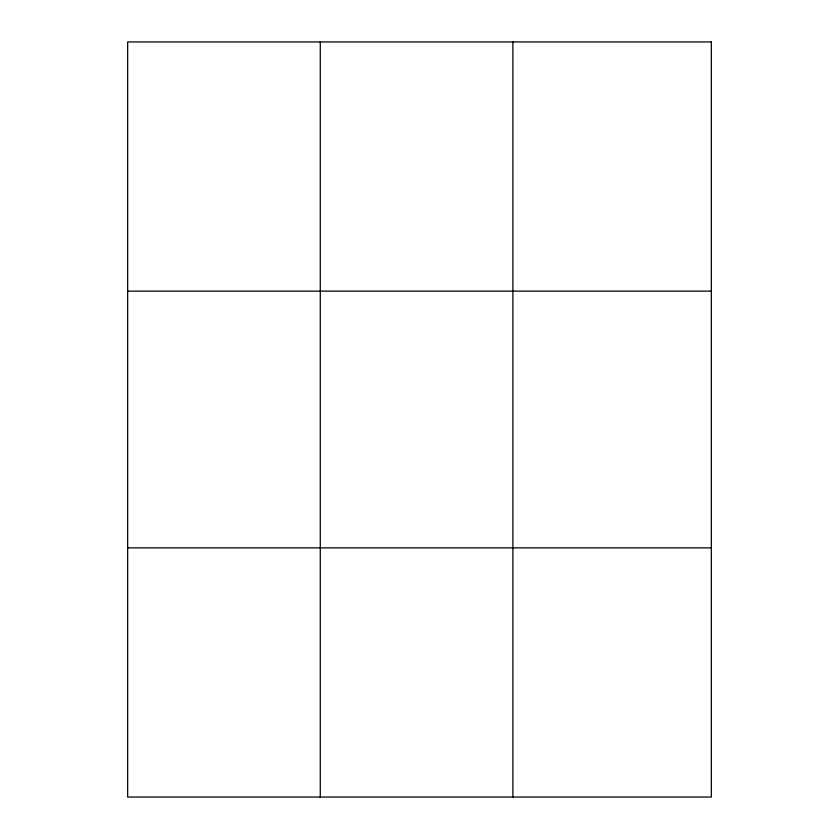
<?xml version="1.0" encoding="UTF-8"?>
<svg xmlns="http://www.w3.org/2000/svg" width="839" height="839" viewBox="0 0 839 839"><rect width="100%" height="100%" fill="white"/><g stroke="black" fill="none" stroke-linecap="round" stroke-linejoin="round"><path stroke-width="1.26" d="M320.278 41.95L320.278 797.05M512.891 41.95L512.891 797.05M127.664 291.133L711.336 291.133M127.664 547.867L711.336 547.867M711.336 41.95L711.336 797.05L127.664 797.05L127.664 41.95L711.336 41.95"/></g></svg>
